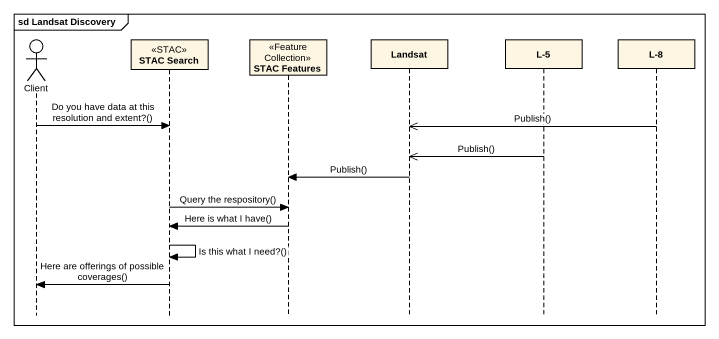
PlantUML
@startuml
mainframe sd Landsat Discovery
hide footbox
actor Client
participant "STAC Search" as STAC_Search <<STAC>>
participant "STAC Features" as STAC_Features <<Feature Collection>>
participant Landsat
participant "L-5" as L_5
participant "L-8" as L_8

Client -> STAC_Search : Do you have data at this resolution and extent?()
L_8 ->> Landsat : Publish()
L_5 ->> Landsat : Publish()
Landsat -> STAC_Features : Publish()
STAC_Search -> STAC_Features : Query the respository()
STAC_Features -> STAC_Search : Here is what I have()
STAC_Search -> STAC_Search : Is this what I need?()
STAC_Search -> Client : Here are offerings of possible coverages()
@enduml
